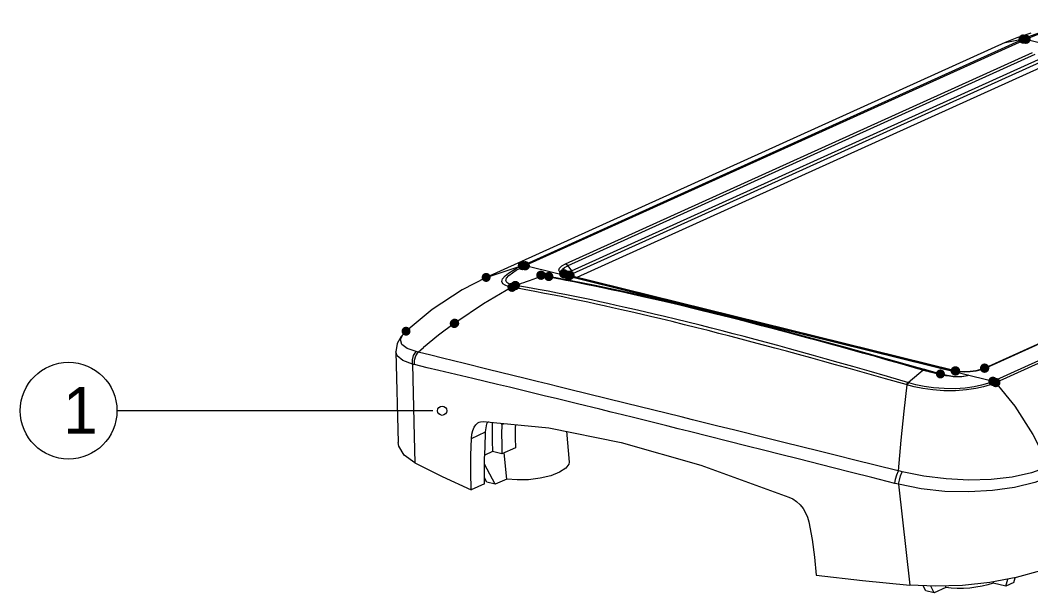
# Model space of a CAD drawing. Header units: millimetres. Extents: x 0 to 260, y 22 to 203.
# Drawn here: x 88.57 to 116.54, y 68.3 to 84.14 of the extents above; entities that cross this region are included whole.
import ezdxf

# ---------------------------------------------------------------- set-up
doc = ezdxf.new("R2010")
doc.units = ezdxf.units.MM

msp = doc.modelspace()

# ---------------------------------------------------------------- hatches: boundary and pattern name
h = msp.add_hatch(color=7)
edge = h.paths.add_edge_path()
edge.add_arc((116.329495, 83.615459), 0.12976, 0, 360)
h = msp.add_hatch(color=7)
edge = h.paths.add_edge_path()
edge.add_arc((116.408376, 83.610132), 0.129496, 0, 360)
h = msp.add_hatch(color=7)
edge = h.paths.add_edge_path()
edge.add_arc((102.469174, 77.351608), 0.12976, 0, 360)
h = msp.add_hatch(color=7)
edge = h.paths.add_edge_path()
edge.add_arc((102.548584, 77.346775), 0.129576, 0, 360)
h = msp.add_hatch(color=7)
edge = h.paths.add_edge_path()
edge.add_arc((102.984371, 77.083708), 0.129912, 0, 360)
h = msp.add_hatch(color=7)
edge = h.paths.add_edge_path()
edge.add_arc((103.606953, 77.130875), 0.12506, 0, 360)
h = msp.add_hatch(color=7)
edge = h.paths.add_edge_path()
edge.add_arc((103.608293, 77.129852), 0.126161, 0, 360)
h = msp.add_hatch(color=7)
edge = h.paths.add_edge_path()
edge.add_arc((103.615772, 77.125266), 0.129804, 0, 360)
h = msp.add_hatch(color=7)
edge = h.paths.add_edge_path()
edge.add_arc((103.720653, 77.087624), 0.125386, 0, 360)
h = msp.add_hatch(color=7)
h.dxf.hatch_style = 2
h.paths.add_polyline_path([(103.698587, 77.171502), (103.738742, 77.200534), (103.785445, 77.21158), (103.832896, 77.204403), (103.875299, 77.178765), (103.90433, 77.138609), (103.915376, 77.091906), (103.908199, 77.044455), (103.882561, 77.002053), (103.870213, 76.988647), (103.830058, 76.959615), (103.783355, 76.948569), (103.735904, 76.955746), (103.693501, 76.981385), (103.66447, 77.02154), (103.653424, 77.068243), (103.660601, 77.115695), (103.686239, 77.158097)])
h = msp.add_hatch(color=7)
edge = h.paths.add_edge_path()
edge.add_arc((101.464639, 77.023383), 0.12625, 0, 360)
h = msp.add_hatch(color=7)
edge = h.paths.add_edge_path()
edge.add_arc((102.975093, 77.084872), 0.125386, 0, 360)
h = msp.add_hatch(color=7)
edge = h.paths.add_edge_path()
edge.add_arc((102.987299, 77.082474), 0.126091, 0, 360)
h = msp.add_hatch(color=7)
edge = h.paths.add_edge_path()
edge.add_arc((102.989062, 77.081944), 0.12506, 0, 360)
h = msp.add_hatch(color=7)
edge = h.paths.add_edge_path()
edge.add_arc((103.199318, 77.048677), 0.127354, 0, 360)
h = msp.add_hatch(color=7)
edge = h.paths.add_edge_path()
edge.add_arc((102.181907, 76.750545), 0.128764, 0, 360)
h = msp.add_hatch(color=7)
edge = h.paths.add_edge_path()
edge.add_arc((102.273029, 76.799828), 0.128852, 0, 360)
h = msp.add_hatch(color=7)
h.dxf.hatch_style = 2
h.paths.add_polyline_path([(100.659301, 75.64909), (100.61535, 75.626207), (100.567537, 75.622071), (100.521634, 75.636072), (100.483411, 75.667605), (100.460528, 75.711556), (100.456391, 75.759368), (100.470393, 75.805272), (100.501926, 75.843495), (100.516743, 75.855489), (100.560693, 75.878372), (100.608506, 75.882509), (100.654409, 75.868507), (100.692632, 75.836974), (100.715515, 75.793024), (100.719652, 75.745211), (100.70565, 75.699308), (100.674117, 75.661085)])
h = msp.add_hatch(color=7)
edge = h.paths.add_edge_path()
edge.add_arc((99.247007, 75.53579), 0.12506, 0, 360)
h = msp.add_hatch(color=7)
edge = h.paths.add_edge_path()
edge.add_arc((114.040038, 74.35342), 0.125739, 0, 360)
h = msp.add_hatch(color=7)
edge = h.paths.add_edge_path()
edge.add_arc((114.445556, 74.439392), 0.125386, 0, 360)
h = msp.add_hatch(color=7)
edge = h.paths.add_edge_path()
edge.add_arc((114.456175, 74.436852), 0.131313, 0, 360)
h = msp.add_hatch(color=7)
edge = h.paths.add_edge_path()
edge.add_arc((115.263577, 74.513722), 0.130379, 0, 360)
h = msp.add_hatch(color=7)
edge = h.paths.add_edge_path()
edge.add_arc((115.491683, 74.150784), 0.129588, 0, 360)
h = msp.add_hatch(color=7)
edge = h.paths.add_edge_path()
edge.add_arc((115.573492, 74.115824), 0.12976, 0, 360)

# ---------------------------------------------------------------- linework, layer by layer
at = {"color": 7, "lineweight": 0}
for points in [[(116.335881, 83.618317), (116.488633, 83.683581), (116.666433, 83.752725), (116.877747, 83.82822), (117.131394, 83.909359), (117.427022, 83.993672), (117.744522, 84.072342), (118.046853, 84.136195)], [(116.414585, 83.612814), (116.557107, 83.674197), (116.724324, 83.739814), (116.923996, 83.81178), (117.162827, 83.89045), (117.440463, 83.972647), (117.737502, 84.050258), (118.022546, 84.114816)], [(116.541374, 83.779219), (116.156846, 83.649397), (115.833701, 83.517105)], [(115.836347, 83.518057), (101.467356, 77.024477)], [(102.475559, 77.354465), (116.322792, 83.61239)], [(116.402203, 83.60731), (102.554969, 77.349738)], [(115.836347, 83.518057), (116.335881, 83.618246)], [(116.322969, 83.612461), (116.348722, 83.614225), (116.37518, 83.612461), (116.402344, 83.607169)], [(116.335881, 83.618317), (116.361281, 83.620081), (116.387739, 83.617964), (116.41455, 83.612672)], [(129.345231, 80.411637), (116.402167, 83.607451)], [(103.659481, 77.397504), (116.58914, 83.24021)], [(116.657649, 83.190786), (103.723757, 77.345963)], [(103.825005, 77.201818), (116.758544, 83.046641)], [(116.787542, 82.968924), (103.857178, 77.125512)], [(116.801829, 82.819064), (103.978357, 77.02363)], [(128.203889, 80.361684), (115.271056, 74.517215)], [(128.240578, 80.36373), (115.31092, 74.520672)], [(115.498033, 74.153607), (129.345267, 80.411532)], [(129.427429, 80.376818), (115.580195, 74.118893)], [(101.466333, 77.024054), (102.462577, 77.348609)], [(102.175486, 76.751568), (102.076356, 76.775557), (101.992395, 76.806954), (101.929953, 76.84964), (101.90032, 76.908554), (101.919017, 76.983343), (101.987809, 77.065188), (102.087998, 77.143857), (102.203356, 77.216529), (102.327886, 77.28391), (102.462647, 77.348468)], [(102.266609, 76.800816), (102.169595, 76.821277), (102.091278, 76.848794), (102.035539, 76.887246), (102.011198, 76.940516), (102.031306, 77.006838), (102.096217, 77.080921), (102.190056, 77.153241), (102.298359, 77.220269), (102.415481, 77.283063), (102.542481, 77.343741)], [(102.462647, 77.348609), (102.4884, 77.350373), (102.515211, 77.348962), (102.542375, 77.34367)], [(102.475559, 77.354465), (102.501312, 77.356229), (102.52777, 77.354465), (102.554934, 77.349526)], [(102.554793, 77.349632), (115.497857, 74.153466)], [(103.574568, 77.117787), (103.502601, 77.165412), (103.475084, 77.221503), (103.493782, 77.281828), (103.557282, 77.342153), (103.659587, 77.397539)], [(103.563349, 77.196315), (103.579577, 77.247821), (103.634611, 77.299326), (103.723863, 77.345893)], [(103.6574, 77.396481), (103.681036, 77.386956), (103.703614, 77.369317), (103.723722, 77.345681)], [(103.723722, 77.345822), (103.824969, 77.201889)], [(101.462205, 77.022007), (100.796513, 76.681577), (99.971719, 76.137594), (99.247113, 75.535402)], [(102.95703, 77.035766), (102.657522, 76.930991)], [(103.00148, 77.063671), (102.939391, 77.074607), (102.923516, 77.077429), (102.911522, 77.080251), (102.932689, 77.091893), (102.961264, 77.096832), (102.996894, 77.103887), (103.037111, 77.113412)], [(103.024905, 77.059543), (102.957171, 77.035907)], [(102.985782, 77.082967), (103.003773, 77.093904), (103.026704, 77.101665)], [(103.046248, 77.075736), (103.025081, 77.078911), (103.007442, 77.081027), (102.992978, 77.082791)], [(103.125129, 77.041304), (103.001304, 77.063529)], [(103.024905, 77.059543), (103.05983, 77.067304)], [(103.026774, 77.101594), (103.056055, 77.111119)], [(103.036934, 77.113306), (103.078562, 77.124243), (103.120543, 77.136943)], [(103.070872, 77.071961), (103.046177, 77.075841)], [(103.056055, 77.111225), (103.089922, 77.122867)], [(103.059689, 77.067481), (103.094966, 77.067481)], [(103.099129, 77.067128), (103.070907, 77.072067)], [(103.089816, 77.122937), (103.126152, 77.136343)], [(103.204045, 77.047831), (103.09927, 77.067234)], [(103.120507, 77.137048), (103.161782, 77.150807)], [(103.124988, 77.041304), (103.159913, 77.049418), (103.195191, 77.049066)], [(103.269838, 77.015093), (103.125199, 77.041199)], [(103.126187, 77.136378), (103.163934, 77.150489)], [(103.161677, 77.150842), (103.200835, 77.165659), (103.237877, 77.180828)], [(103.163899, 77.150489), (103.201294, 77.165659), (103.237983, 77.180828)], [(113.426134, 74.524306), (111.42024, 75.086281), (109.458442, 75.614389), (107.643048, 76.077233), (105.98217, 76.472697), (104.482159, 76.799369), (103.20334, 77.048078)], [(111.883966, 74.931164), (111.684999, 74.98655), (111.470863, 75.045817), (111.240852, 75.109317), (110.993908, 75.176697), (110.728619, 75.249017), (110.443927, 75.326275), (110.138422, 75.408825), (109.810691, 75.496314), (109.458972, 75.589095), (109.082558, 75.687872), (108.679686, 75.791589), (108.249297, 75.901656), (107.78998, 76.017014), (107.298913, 76.138017), (106.788444, 76.261489), (106.306549, 76.375084), (105.884627, 76.472097), (105.522677, 76.553942), (105.206941, 76.623439), (104.928599, 76.683764), (104.682361, 76.735975), (104.463638, 76.781484), (104.268199, 76.821347), (104.092869, 76.856978), (103.935177, 76.888375), (103.793713, 76.915892), (103.666361, 76.940586), (103.551708, 76.962459), (103.447991, 76.981861), (103.354505, 76.9995), (103.269838, 77.015022)], [(103.606776, 77.130875), (103.587374, 77.147808), (103.563385, 77.196491)], [(103.682906, 77.08265), (103.574603, 77.117928)], [(103.673593, 77.100218), (103.621734, 77.121738)], [(103.720124, 77.087801), (103.673557, 77.100148)], [(103.680824, 77.08332), (103.704461, 77.088965), (103.719983, 77.087906)], [(114.403364, 74.435758), (103.6828, 77.08265)], [(103.753179, 77.160155), (103.714374, 77.117469), (103.709435, 77.090658)], [(114.445027, 74.439568), (103.721288, 77.087518)], [(103.825005, 77.201818), (103.753038, 77.160191)], [(103.857213, 77.125336), (103.790538, 77.086883)], [(103.857213, 77.125336), (103.850511, 77.151794), (103.839927, 77.177547), (103.825111, 77.201889)], [(103.857213, 77.125336), (103.870266, 77.050547)], [(102.175486, 76.751568), (101.390203, 76.291899), (100.623617, 75.776843)], [(102.175486, 76.751568), (102.204767, 76.771324), (102.235106, 76.787904), (102.266503, 76.800957)], [(102.188257, 76.749487), (102.217537, 76.769242), (102.247876, 76.785823), (102.279626, 76.798876)], [(113.09096, 74.05751), (112.518402, 74.220846), (112.00511, 74.365838), (111.546852, 74.494602), (111.139393, 74.608549), (110.777091, 74.709443), (110.44936, 74.800107), (110.115632, 74.891477), (109.779788, 74.982493), (109.455938, 75.069277), (109.140907, 75.152532), (108.830463, 75.234729), (108.521077, 75.315516), (108.212396, 75.395949), (107.90936, 75.474266), (107.608088, 75.551171), (107.294821, 75.630546), (106.956154, 75.71486), (106.609727, 75.799879), (106.301399, 75.874668), (106.018118, 75.942402), (105.744716, 76.006607), (105.473782, 76.069754), (105.212374, 76.129727), (104.966135, 76.185818), (104.733302, 76.238735), (104.508935, 76.288124), (104.283157, 76.337513), (104.050324, 76.387254), (103.819607, 76.435232), (103.588185, 76.482504), (103.34371, 76.531541), (103.083713, 76.582341), (102.808193, 76.63561), (102.512566, 76.690996), (102.188363, 76.749557)], [(112.577457, 74.281065), (112.068046, 74.428174), (111.613315, 74.558349), (111.209032, 74.673354), (110.849551, 74.774954), (110.523937, 74.866676), (110.192326, 74.958751), (109.858598, 75.050474), (109.536865, 75.137962), (109.223951, 75.221924), (108.915623, 75.303768), (108.608354, 75.384907), (108.301437, 75.46534), (108.000165, 75.543657), (107.700304, 75.620915), (107.388801, 75.699585), (107.051546, 75.783899), (106.706529, 75.868918), (106.399259, 75.943001), (106.117037, 76.010029), (105.84434, 76.073882), (105.573759, 76.136324), (105.313409, 76.19559), (105.067171, 76.250624), (104.83469, 76.302129), (104.610323, 76.351518), (104.38384, 76.399849), (104.150654, 76.448532), (103.919584, 76.495099), (103.687457, 76.541312), (103.442276, 76.588937), (103.181221, 76.638679), (102.90429, 76.689479), (102.606546, 76.743101), (102.279521, 76.79884)], [(102.429592, 76.851122), (102.399959, 76.840891), (102.279662, 76.798911)], [(102.494503, 76.873876), (102.429592, 76.851298)], [(102.56961, 76.900405), (102.494468, 76.873947)], [(102.657628, 76.931061), (102.569433, 76.90037)], [(99.247008, 75.535437), (99.11013, 75.387271), (99.003591, 75.198534), (98.963021, 74.966407)], [(99.170878, 75.455851), (99.247078, 75.535931)], [(100.580613, 75.746292), (100.149166, 75.422442), (99.729713, 75.083776)], [(100.595254, 75.758322), (100.617126, 75.774197)], [(99.096971, 75.302886), (99.170702, 75.455992)], [(99.523127, 74.971839), (99.276888, 75.056153), (99.13366, 75.167278), (99.096971, 75.302745)], [(99.579959, 74.95667), (99.654748, 75.020876), (99.72989, 75.08367)], [(99.422338, 74.624565), (99.153874, 74.721226), (99.000416, 74.851048), (98.963021, 74.966407)], [(98.963127, 74.966654), (99.030861, 72.45664)], [(99.422197, 74.624918), (99.423255, 74.748743), (99.45818, 74.867982), (99.523091, 74.971698)], [(99.478324, 74.6125), (99.480088, 74.735267), (99.515366, 74.8538), (99.579924, 74.956811)], [(99.579959, 74.95667), (99.551384, 74.964431), (99.523162, 74.971839)], [(100.867739, 74.638323), (100.56047, 74.713465), (100.253906, 74.788959), (99.932173, 74.868687), (99.5801, 74.956529)], [(112.23879, 74.831963), (111.883896, 74.931094)], [(112.541967, 74.746873), (112.238931, 74.831892)], [(112.916617, 74.64111), (112.541967, 74.746944)], [(99.478324, 74.6125), (99.450102, 74.61885), (99.422232, 74.624494)], [(99.422338, 74.624565), (99.471021, 72.628196)], [(103.110841, 73.743644), (102.112833, 73.984944), (101.775577, 74.06573), (101.435147, 74.147574), (101.100008, 74.226949), (100.778275, 74.303149), (100.468183, 74.376527), (100.15915, 74.449552), (99.834241, 74.527163), (99.478289, 74.612535)], [(101.860279, 74.396141), (101.520907, 74.479044), (100.867916, 74.6385)], [(113.414422, 74.499505), (112.916653, 74.640969)], [(113.378615, 74.509842), (113.398018, 74.521483), (113.416362, 74.525717)], [(113.554122, 74.459536), (113.414422, 74.499399)], [(113.600653, 74.474705), (113.426028, 74.524447)], [(113.443032, 74.366191), (113.554157, 74.459677)], [(113.554122, 74.459536), (113.573172, 74.47153), (113.590811, 74.475763)], [(113.648349, 74.433359), (113.554157, 74.459465)], [(114.038874, 74.353773), (113.924221, 74.383406), (113.704441, 74.445142), (113.600724, 74.474776)], [(113.787379, 74.420942), (113.606756, 74.472447)], [(113.701407, 74.418543), (113.64849, 74.433359)], [(113.989414, 74.346188), (113.902984, 74.366649), (113.827489, 74.385346), (113.760462, 74.402633), (113.701548, 74.418508)], [(114.038874, 74.353773), (113.993718, 74.365062), (113.915049, 74.385876), (113.846963, 74.404573), (113.787343, 74.420801)], [(114.536855, 74.411311), (114.403505, 74.435653)], [(114.40541, 74.435088), (114.427635, 74.441085), (114.444921, 74.439674)], [(115.256345, 74.510512), (115.15157, 74.472412), (115.017867, 74.439604), (114.867231, 74.417731), (114.714831, 74.410323), (114.577248, 74.416673), (114.466123, 74.434312)], [(115.184026, 74.471953), (115.030215, 74.434206), (114.862645, 74.410217), (114.694018, 74.402456), (114.537031, 74.411276)], [(115.310955, 74.520531), (115.183955, 74.471847)], [(115.309086, 74.519472), (115.287213, 74.521942), (115.270986, 74.517003)], [(103.773499, 73.926241), (103.479635, 73.998561), (103.191063, 74.069116), (102.880619, 74.145316), (102.545127, 74.227514), (101.860385, 74.396141)], [(113.168465, 74.108839), (112.577563, 74.280995)], [(113.145711, 74.115718), (113.443103, 74.366191)], [(115.485474, 74.148103), (115.342247, 74.092364), (115.173619, 74.041564), (114.971477, 73.99782), (114.728413, 73.963601), (114.44478, 73.945256), (114.139627, 73.948431), (113.846469, 73.97242), (113.58753, 74.01052), (113.362458, 74.057087), (113.16843, 74.108945)], [(114.085723, 74.325162), (113.989414, 74.346329)], [(114.814879, 74.322411), (114.775721, 74.306183), (114.731271, 74.29313), (114.680471, 74.283253), (114.62191, 74.27655), (114.553471, 74.274433), (114.473743, 74.277608), (114.381668, 74.286427), (114.282185, 74.301244), (114.180938, 74.321), (114.083218, 74.342872), (114.041237, 74.353102)], [(114.814879, 74.322411), (114.776074, 74.306183), (114.733387, 74.292425), (114.684704, 74.281841), (114.62826, 74.273727), (114.56229, 74.269847), (114.484679, 74.270552), (114.394015, 74.276197), (114.293474, 74.288191), (114.189051, 74.305125), (114.085687, 74.325233)], [(115.566931, 74.112967), (115.539767, 74.127783), (115.512603, 74.139425), (115.485439, 74.148244)], [(115.580019, 74.118823), (115.552855, 74.133639), (115.525338, 74.145281), (115.498174, 74.153748)], [(105.314856, 73.546229), (103.77357, 73.926171)], [(113.113503, 74.050948), (113.023897, 73.321757), (112.943816, 72.524832), (112.874672, 71.674284)], [(113.113503, 74.050948), (113.090925, 74.057651)], [(113.09096, 74.05751), (113.109304, 74.079382), (113.127649, 74.099138), (113.145641, 74.115718)], [(115.566931, 74.112967), (115.413825, 74.0537), (115.234614, 73.999372), (115.020478, 73.951042), (114.762597, 73.912589), (114.460973, 73.890011), (114.136064, 73.890717), (113.82562, 73.914353), (113.553275, 73.952806), (113.31762, 74.000078), (113.113361, 74.050878)], [(113.113503, 74.050948), (113.131847, 74.072821), (113.150191, 74.092576), (113.168536, 74.108804)], [(115.566931, 74.112967), (116.099625, 73.462797), (116.601275, 72.679983), (117.054242, 71.798039)], [(103.997795, 73.527638), (103.694054, 73.602074), (103.40019, 73.673335), (103.110912, 73.743538)], [(105.541022, 73.147661), (105.235869, 73.223155), (104.926836, 73.299355), (104.615686, 73.375908), (103.997619, 73.527603)], [(106.860305, 73.164171), (105.314785, 73.546229)], [(101.05517, 72.572316), (101.06787, 72.688379), (101.093623, 72.792096), (101.13137, 72.880291), (101.180406, 72.950493), (101.238967, 73.001646), (101.27107, 73.019285)], [(101.271176, 73.019144), (101.305748, 73.031491), (101.379126, 73.040311)], [(101.378985, 73.040169), (103.198965, 72.867308), (105.202743, 72.461614), (107.406546, 71.828025), (109.841065, 70.950667)], [(101.448764, 72.750433), (101.461464, 72.866144), (101.486864, 72.969861), (101.511559, 73.027364)], [(101.529903, 73.025706), (101.506267, 73.015475)], [(101.635313, 73.015687), (101.63108, 72.788145), (101.632844, 72.499573), (101.642016, 72.208531)], [(107.093879, 72.76144), (106.779554, 72.840109), (106.464523, 72.918426), (105.540951, 73.147731)], [(107.874717, 72.912005), (107.175159, 73.085925), (106.860481, 73.164241)], [(101.05517, 72.572316), (101.44887, 72.750468)], [(101.433771, 72.324278), (101.437299, 72.467153), (101.442238, 72.609322), (101.448588, 72.750433)], [(101.898873, 72.953704), (101.893934, 72.686298), (101.895346, 72.416776), (101.903459, 72.144079)], [(101.898873, 72.953704), (101.905223, 72.990392)], [(101.898873, 72.953704), (101.966254, 72.984395)], [(102.275076, 72.955079), (102.271901, 72.857713), (102.269784, 72.585721), (102.27437, 72.311613)], [(103.689115, 72.768001), (103.762845, 71.91816)], [(108.688964, 72.36079), (107.094055, 72.761546)], [(108.309833, 72.804161), (107.874858, 72.912111)], [(109.704258, 72.458615), (109.225186, 72.577501), (108.309727, 72.803985)], [(99.489013, 71.894665), (99.191621, 72.11127), (99.044513, 72.360331), (99.031107, 72.45664)], [(99.471092, 72.628125), (99.489084, 71.8947)], [(101.053618, 71.150868), (101.038801, 71.633821), (101.039154, 72.107954), (101.055029, 72.57221)], [(112.874778, 71.674179), (112.231664, 71.83187), (111.673569, 71.969454), (111.166275, 72.09469), (110.679442, 72.215692), (109.704364, 72.458756)], [(101.421389, 71.316921), (101.418214, 71.657351), (101.422094, 71.993196), (101.433736, 72.324101)], [(101.642016, 72.208496), (101.426469, 72.111129)], [(101.903354, 72.144079), (101.641945, 72.208637)], [(102.27437, 72.311507), (101.903248, 72.143937)], [(111.075223, 71.75754), (110.104379, 72.003426), (109.617193, 72.126898), (109.139531, 72.247548), (108.689034, 72.36079)], [(102.03374, 71.447131), (101.964596, 72.171736)], [(103.762316, 71.917736), (103.754908, 71.858823), (103.669888, 71.74417), (103.497027, 71.63375), (103.254316, 71.540264), (102.958336, 71.469356), (102.639777, 71.428434), (102.321572, 71.421025), (102.033705, 71.447131)], [(99.489013, 71.894665), (100.243605, 71.513312), (101.053582, 71.151009)], [(101.715076, 71.30348), (101.420507, 71.854166)], [(112.779351, 71.32828), (112.138001, 71.489147), (111.581318, 71.629552), (111.075082, 71.757611)], [(112.779351, 71.32828), (112.796637, 71.447166), (112.829446, 71.566405), (112.874954, 71.674002)], [(112.985338, 71.64765), (112.929599, 71.661408), (112.874919, 71.674108)], [(112.883738, 71.301081), (112.903141, 71.42032), (112.938066, 71.539911), (112.985338, 71.647509)], [(117.025067, 71.785445), (116.562223, 71.620345), (116.030234, 71.503575), (115.443917, 71.437959), (114.824439, 71.419614), (114.194731, 71.448542), (113.578076, 71.525448), (112.985409, 71.647509)], [(101.483548, 71.360312), (101.419695, 71.476729)], [(101.715076, 71.30348), (101.483654, 71.360277)], [(102.03374, 71.447131), (101.715182, 71.30355)], [(117.128078, 71.530175), (116.649006, 71.348494), (116.094087, 71.212675), (115.480606, 71.126597), (114.829378, 71.091319), (114.162981, 71.107194), (113.508931, 71.177044), (112.883456, 71.301222)], [(101.421389, 71.316921), (101.053794, 71.150762)], [(112.883562, 71.301081), (112.831351, 71.314839), (112.779492, 71.328245)], [(112.883562, 71.301081), (113.191537, 68.511667)], [(109.841171, 70.950702), (109.951943, 70.896727), (110.057071, 70.823702), (110.153379, 70.734449), (110.237693, 70.631085), (110.307896, 70.516432), (110.361871, 70.393313), (110.398207, 70.265607)], [(110.398101, 70.265466), (110.488765, 69.774753), (110.556851, 69.283686), (110.602713, 68.792972)], [(117.382325, 69.125853), (116.809061, 68.906778), (116.135609, 68.722981), (115.409239, 68.588572), (114.655, 68.506375), (113.897939, 68.48027), (113.191325, 68.511667)], [(110.602712, 68.793042), (111.878357, 68.640642), (113.191396, 68.511526)], [(115.49888, 68.568429), (115.35283, 68.522215), (115.193374, 68.483409), (115.024041, 68.453071), (114.850122, 68.431904), (114.675144, 68.420615), (114.503694, 68.418851), (114.340358, 68.427671), (114.189369, 68.445662)], [(115.495458, 68.604589), (115.498986, 68.568253)], [(115.847883, 68.482281), (115.498986, 68.568358)], [(115.847883, 68.482281), (115.908208, 68.680894)], [(116.067664, 68.581517), (115.847883, 68.482386)], [(116.067664, 68.581517), (116.111055, 68.718747)], [(113.639388, 68.358949), (113.564952, 68.495122)], [(113.870916, 68.302117), (113.639494, 68.358914)], [(113.870916, 68.302117), (113.772491, 68.485914)], [(114.189404, 68.445768), (113.870846, 68.302188)], [(114.189404, 68.445768), (114.185171, 68.489865)]]:
    msp.add_lwpolyline(points, dxfattribs=at)
at = {"color": 3, "lineweight": 0, "true_color": 0x00ff00}
for points in [[(99.731548, 73.337455), (91.24442, 73.337455)], [(99.989076, 73.337455), (99.731548, 73.337455)]]:
    msp.add_lwpolyline(points, dxfattribs=at)
at = {"color": 4, "lineweight": 0, "true_color": 0x00ffff}
msp.add_circle((89.905487, 73.337279), 1.338968, dxfattribs=at)
at = {"color": 3, "lineweight": 0, "true_color": 0x00ff00}
msp.add_circle((100.246674, 73.337279), 0.128676, dxfattribs=at)

# ---------------------------------------------------------------- texts
at = {"color": 6, "true_color": 0xff00ff, "insert": (89.753686, 73.992701), "char_height": 1.292935, "attachment_point": 1}
msp.add_mtext('{\\fAdobeSongStd-Light|b0|i0|c0;1}', dxfattribs=at)

doc.saveas('drawing.dxf')
